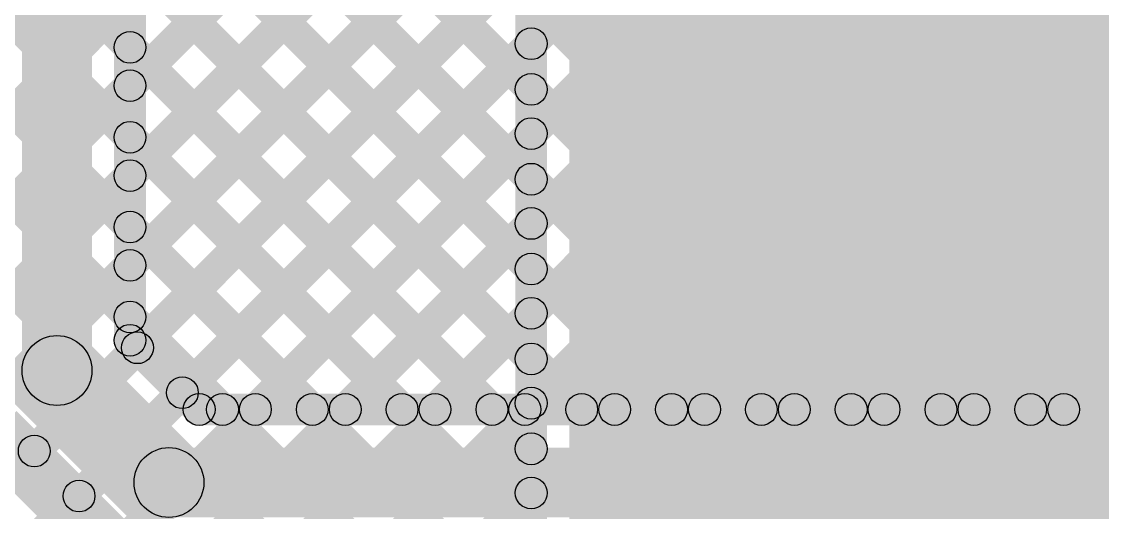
# Model space of a CAD drawing. Header units: millimetres. Extents: x 0.02 to 3.53, y 0 to 2.66.
# Drawn here: x 1.2339 to 1.5743, y 1.1095 to 1.264 of the extents above; entities that cross this region are included whole.
import ezdxf

# ---------------------------------------------------------------- set-up
doc = ezdxf.new("R2010")
doc.units = ezdxf.units.MM
doc.header["$MEASUREMENT"] = 0
doc.layers.add('BottomLayer', color=5, linetype='Continuous')
doc.layers.add('TopLayer', color=1, linetype='Continuous')

msp = doc.modelspace()

# ---------------------------------------------------------------- hatches: boundary and pattern name
at = {"layer": 'BottomLayer'}
for points in [[(1.40641, 1.10688), (1.76631, 1.10688), (1.76631, 1.47494), (1.40641, 1.47494)], [(0.79915, 0.82438), (0.79208, 0.83145), (1.3429, 1.38228), (1.34997, 1.3752)], [(0.82743, 0.82438), (0.82036, 0.83145), (1.37119, 1.38228), (1.37826, 1.3752)], [(0.82743, 0.82438), (0.82036, 0.83145), (1.37119, 1.38228), (1.37826, 1.3752)], [(0.97192, 1.3752), (0.97899, 1.38228), (1.52982, 0.83145), (1.52274, 0.82438)], [(1.0002, 1.3752), (1.00727, 1.38228), (1.5581, 0.83145), (1.55103, 0.82438)], [(1.02849, 1.3752), (1.03556, 1.38228), (1.58638, 0.83145), (1.57931, 0.82438)], [(1.05677, 1.3752), (1.06384, 1.38228), (1.61467, 0.83145), (1.6076, 0.82438)], [(1.08506, 1.3752), (1.09213, 1.38228), (1.64295, 0.83145), (1.63588, 0.82438)], [(1.11334, 1.3752), (1.12041, 1.38228), (1.39794, 1.10475), (1.39087, 1.09767)], [(1.14162, 1.3752), (1.14869, 1.38228), (1.39794, 1.13303), (1.39087, 1.12596)], [(1.16991, 1.3752), (1.17698, 1.38228), (1.39794, 1.16131), (1.39087, 1.15424)], [(1.19819, 1.3752), (1.20526, 1.38228), (1.39794, 1.1896), (1.39087, 1.18253)], [(1.22648, 1.3752), (1.23355, 1.38228), (1.39794, 1.21788), (1.39087, 1.21081)], [(1.25476, 1.3752), (1.26183, 1.38228), (1.39794, 1.24617), (1.39087, 1.2391)], [(1.39941, 1.09488), (1.38941, 1.09488), (1.38941, 1.37874), (1.39941, 1.37874)], [(0.85572, 0.82438), (0.84865, 0.83145), (1.39087, 1.37367), (1.39794, 1.3666)], [(0.884, 0.82438), (0.87693, 0.83145), (1.39087, 1.34539), (1.39794, 1.33832)], [(0.91229, 0.82438), (0.90521, 0.83145), (1.39087, 1.3171), (1.39794, 1.31003)], [(0.94057, 0.82438), (0.9335, 0.83145), (1.39087, 1.28882), (1.39794, 1.28175)], [(0.96885, 0.82438), (0.96178, 0.83145), (1.39087, 1.26054), (1.39794, 1.25347)], [(0.99714, 0.82438), (0.99007, 0.83145), (1.39087, 1.23225), (1.39794, 1.22518)], [(1.02542, 0.82438), (1.01835, 0.83145), (1.39087, 1.20397), (1.39794, 1.1969)], [(1.05371, 0.82438), (1.04664, 0.83145), (1.39087, 1.17568), (1.39794, 1.16861)], [(1.08199, 0.82438), (1.07492, 0.83145), (1.39087, 1.1474), (1.39794, 1.14033)], [(1.11028, 0.82438), (1.1032, 0.83145), (1.39087, 1.11911), (1.39794, 1.11204)]]:
    msp.add_hatch(color=5, dxfattribs=at).paths.add_polyline_path(points)
h = msp.add_hatch(color=5, dxfattribs=at)
edge = h.paths.add_edge_path()
edge.add_arc((1.39441, 1.257), 0.005, 0, 360)
h = msp.add_hatch(color=5, dxfattribs=at)
edge = h.paths.add_edge_path()
edge.add_arc((1.39441, 1.24263), 0.005, 0, 360)
h = msp.add_hatch(color=5, dxfattribs=at)
edge = h.paths.add_edge_path()
edge.add_arc((1.39441, 1.22872), 0.005, 0, 360)
h = msp.add_hatch(color=5, dxfattribs=at)
edge = h.paths.add_edge_path()
edge.add_arc((1.39441, 1.21435), 0.005, 0, 360)
h = msp.add_hatch(color=5, dxfattribs=at)
edge = h.paths.add_edge_path()
edge.add_arc((1.39441, 1.20043), 0.005, 0, 360)
h = msp.add_hatch(color=5, dxfattribs=at)
edge = h.paths.add_edge_path()
edge.add_arc((1.39441, 1.18606), 0.005, 0, 360)
h = msp.add_hatch(color=5, dxfattribs=at)
edge = h.paths.add_edge_path()
edge.add_arc((1.39441, 1.17215), 0.005, 0, 360)
h = msp.add_hatch(color=5, dxfattribs=at)
edge = h.paths.add_edge_path()
edge.add_arc((1.39441, 1.15778), 0.005, 0, 360)
h = msp.add_hatch(color=5, dxfattribs=at)
edge = h.paths.add_edge_path()
edge.add_arc((1.39441, 1.14386), 0.005, 0, 360)
h = msp.add_hatch(color=5, dxfattribs=at)
edge = h.paths.add_edge_path()
edge.add_arc((1.39441, 1.12949), 0.005, 0, 360)
h = msp.add_hatch(color=5, dxfattribs=at)
edge = h.paths.add_edge_path()
edge.add_arc((1.39441, 1.11558), 0.005, 0, 360)
at = {"layer": 'TopLayer'}
for points in [[(1.28809, 1.14362), (1.28102, 1.15069), (2.78977, 2.65944), (2.79685, 2.65237)], [(1.31109, 1.13833), (1.30402, 1.1454), (2.03058, 1.87196), (2.03765, 1.86489)], [(1.33938, 1.13833), (1.3323, 1.1454), (2.03829, 1.85139), (2.04536, 1.84432)], [(1.36766, 1.13833), (1.36059, 1.1454), (1.99647, 1.78129), (2.00354, 1.77421)], [(1.39594, 1.13833), (1.38887, 1.1454), (1.99647, 1.753), (2.00354, 1.74593)], [(1.42423, 1.13833), (1.41716, 1.1454), (1.99647, 1.72472), (2.00354, 1.71765)], [(1.45251, 1.13833), (1.44544, 1.1454), (1.99647, 1.69643), (2.00354, 1.68936)], [(1.4808, 1.13833), (1.47373, 1.1454), (1.99647, 1.66815), (2.00354, 1.66108)], [(1.50908, 1.13833), (1.50201, 1.1454), (1.99647, 1.63986), (2.00354, 1.63279)], [(1.53737, 1.13833), (1.53029, 1.1454), (1.99647, 1.61158), (2.00354, 1.60451)], [(1.56565, 1.13833), (1.55858, 1.1454), (1.99647, 1.5833), (2.00354, 1.57622)], [(0.88108, 1.46604), (0.88815, 1.47311), (1.6451, 0.71617), (1.63803, 0.7091)], [(1.374, 1.42567), (1.38107, 1.43274), (1.62086, 1.19295), (1.61379, 1.18588)], [(1.25606, 1.15413), (1.23406, 1.15413), (1.23406, 1.42491), (1.25606, 1.42491)], [(1.27527, 1.41126), (1.28235, 1.41833), (1.55527, 1.1454), (1.5482, 1.13833)], [(1.27306, 1.16365), (1.26306, 1.16365), (1.26306, 1.4148), (1.27306, 1.4148)], [(1.27395, 1.15776), (1.26688, 1.16483), (1.51138, 1.40933), (1.51845, 1.40226)], [(1.31224, 1.40257), (1.31931, 1.40965), (1.58356, 1.1454), (1.57649, 1.13833)], [(1.34053, 1.40257), (1.3476, 1.40965), (1.61184, 1.1454), (1.60477, 1.13833)], [(1.36881, 1.40257), (1.37588, 1.40965), (1.64013, 1.1454), (1.63306, 1.13833)], [(1.27159, 1.24025), (1.26452, 1.24732), (1.42384, 1.40665), (1.43091, 1.39957)], [(1.27159, 1.18368), (1.26452, 1.19075), (1.48041, 1.40665), (1.48748, 1.39957)], [(1.27159, 1.21197), (1.26452, 1.21904), (1.45213, 1.40665), (1.4592, 1.39957)], [(1.42838, 1.39957), (1.43545, 1.40665), (1.63218, 1.20992), (1.62511, 1.20285)], [(1.26452, 1.39373), (1.27159, 1.4008), (1.52699, 1.1454), (1.51992, 1.13833)], [(1.26452, 1.36545), (1.27159, 1.37252), (1.49871, 1.1454), (1.49163, 1.13833)], [(1.26452, 1.33716), (1.27159, 1.34423), (1.47042, 1.1454), (1.46335, 1.13833)], [(1.26452, 1.30888), (1.27159, 1.31595), (1.44214, 1.1454), (1.43507, 1.13833)], [(1.26452, 1.28059), (1.27159, 1.28766), (1.41385, 1.1454), (1.40678, 1.13833)], [(1.26452, 1.25231), (1.27159, 1.25938), (1.38557, 1.1454), (1.3785, 1.13833)], [(1.26452, 1.22402), (1.27159, 1.2311), (1.35728, 1.1454), (1.35021, 1.13833)], [(1.26452, 1.19574), (1.27159, 1.20281), (1.329, 1.1454), (1.32193, 1.13833)], [(1.26452, 1.16746), (1.27159, 1.17453), (1.30072, 1.1454), (1.29364, 1.13833)], [(1.26452, 1.16012), (1.27159, 1.16719), (1.29338, 1.1454), (1.28631, 1.13833)], [(1.23728, 1.14635), (1.25283, 1.1619), (1.28809, 1.12664), (1.27254, 1.11109)], [(1.28984, 1.13687), (1.28984, 1.14687), (1.66556, 1.14687), (1.66556, 1.13687)], [(1.22526, 1.13433), (1.23233, 1.1414), (1.26759, 1.10614), (1.26052, 1.09907)], [(0.21266, 0.09646), (0.20559, 0.10354), (1.23435, 1.1323), (1.24142, 1.12523)], [(1.28032, 1.10787), (1.28032, 1.12987), (1.70709, 1.12987), (1.70709, 1.10787)], [(0.24094, 0.09646), (0.23387, 0.10354), (1.24849, 1.11816), (1.25557, 1.11109)]]:
    msp.add_hatch(color=1, dxfattribs=at).paths.add_polyline_path(points)
h = msp.add_hatch(color=1, dxfattribs=at)
edge = h.paths.add_edge_path()
edge.add_arc((1.26806, 1.25584), 0.005, 0, 360)
h = msp.add_hatch(color=1, dxfattribs=at)
edge = h.paths.add_edge_path()
edge.add_arc((1.26806, 1.24379), 0.005, 0, 360)
h = msp.add_hatch(color=1, dxfattribs=at)
edge = h.paths.add_edge_path()
edge.add_arc((1.26806, 1.22756), 0.005, 0, 360)
h = msp.add_hatch(color=1, dxfattribs=at)
edge = h.paths.add_edge_path()
edge.add_arc((1.26806, 1.2155), 0.005, 0, 360)
h = msp.add_hatch(color=1, dxfattribs=at)
edge = h.paths.add_edge_path()
edge.add_arc((1.26806, 1.19928), 0.005, 0, 360)
h = msp.add_hatch(color=1, dxfattribs=at)
edge = h.paths.add_edge_path()
edge.add_arc((1.26806, 1.18722), 0.005, 0, 360)
h = msp.add_hatch(color=1, dxfattribs=at)
edge = h.paths.add_edge_path()
edge.add_arc((1.26806, 1.17099), 0.005, 0, 360)
h = msp.add_hatch(color=1, dxfattribs=at)
edge = h.paths.add_edge_path()
edge.add_arc((1.26806, 1.16365), 0.005, 0, 360)
h = msp.add_hatch(color=1, dxfattribs=at)
edge = h.paths.add_edge_path()
edge.add_arc((1.26806, 1.16365), 0.005, 0, 360)
h = msp.add_hatch(color=1, dxfattribs=at)
edge = h.paths.add_edge_path()
edge.add_arc((1.24506, 1.15413), 0.011, 0, 360)
h = msp.add_hatch(color=1, dxfattribs=at)
edge = h.paths.add_edge_path()
edge.add_arc((1.24506, 1.15413), 0.011, 0, 360)
h = msp.add_hatch(color=1, dxfattribs=at)
edge = h.paths.add_edge_path()
edge.add_arc((1.27041, 1.16129), 0.005, 0, 360)
h = msp.add_hatch(color=1, dxfattribs=at)
edge = h.paths.add_edge_path()
edge.add_arc((1.28456, 1.14715), 0.005, 0, 360)
h = msp.add_hatch(color=1, dxfattribs=at)
edge = h.paths.add_edge_path()
edge.add_arc((1.28984, 1.14187), 0.005, 0, 360)
h = msp.add_hatch(color=1, dxfattribs=at)
edge = h.paths.add_edge_path()
edge.add_arc((1.28984, 1.14187), 0.005, 0, 360)
h = msp.add_hatch(color=1, dxfattribs=at)
edge = h.paths.add_edge_path()
edge.add_arc((1.29718, 1.14187), 0.005, 0, 360)
h = msp.add_hatch(color=1, dxfattribs=at)
edge = h.paths.add_edge_path()
edge.add_arc((1.30756, 1.14187), 0.005, 0, 360)
h = msp.add_hatch(color=1, dxfattribs=at)
edge = h.paths.add_edge_path()
edge.add_arc((1.32546, 1.14187), 0.005, 0, 360)
h = msp.add_hatch(color=1, dxfattribs=at)
edge = h.paths.add_edge_path()
edge.add_arc((1.33584, 1.14187), 0.005, 0, 360)
h = msp.add_hatch(color=1, dxfattribs=at)
edge = h.paths.add_edge_path()
edge.add_arc((1.35375, 1.14187), 0.005, 0, 360)
h = msp.add_hatch(color=1, dxfattribs=at)
edge = h.paths.add_edge_path()
edge.add_arc((1.36412, 1.14187), 0.005, 0, 360)
h = msp.add_hatch(color=1, dxfattribs=at)
edge = h.paths.add_edge_path()
edge.add_arc((1.38203, 1.14187), 0.005, 0, 360)
h = msp.add_hatch(color=1, dxfattribs=at)
edge = h.paths.add_edge_path()
edge.add_arc((1.39241, 1.14187), 0.005, 0, 360)
h = msp.add_hatch(color=1, dxfattribs=at)
edge = h.paths.add_edge_path()
edge.add_arc((1.41032, 1.14187), 0.005, 0, 360)
h = msp.add_hatch(color=1, dxfattribs=at)
edge = h.paths.add_edge_path()
edge.add_arc((1.42069, 1.14187), 0.005, 0, 360)
h = msp.add_hatch(color=1, dxfattribs=at)
edge = h.paths.add_edge_path()
edge.add_arc((1.4386, 1.14187), 0.005, 0, 360)
h = msp.add_hatch(color=1, dxfattribs=at)
edge = h.paths.add_edge_path()
edge.add_arc((1.44898, 1.14187), 0.005, 0, 360)
h = msp.add_hatch(color=1, dxfattribs=at)
edge = h.paths.add_edge_path()
edge.add_arc((1.46689, 1.14187), 0.005, 0, 360)
h = msp.add_hatch(color=1, dxfattribs=at)
edge = h.paths.add_edge_path()
edge.add_arc((1.47726, 1.14187), 0.005, 0, 360)
h = msp.add_hatch(color=1, dxfattribs=at)
edge = h.paths.add_edge_path()
edge.add_arc((1.49517, 1.14187), 0.005, 0, 360)
h = msp.add_hatch(color=1, dxfattribs=at)
edge = h.paths.add_edge_path()
edge.add_arc((1.50555, 1.14187), 0.005, 0, 360)
h = msp.add_hatch(color=1, dxfattribs=at)
edge = h.paths.add_edge_path()
edge.add_arc((1.52345, 1.14187), 0.005, 0, 360)
h = msp.add_hatch(color=1, dxfattribs=at)
edge = h.paths.add_edge_path()
edge.add_arc((1.53383, 1.14187), 0.005, 0, 360)
h = msp.add_hatch(color=1, dxfattribs=at)
edge = h.paths.add_edge_path()
edge.add_arc((1.55174, 1.14187), 0.005, 0, 360)
h = msp.add_hatch(color=1, dxfattribs=at)
edge = h.paths.add_edge_path()
edge.add_arc((1.56211, 1.14187), 0.005, 0, 360)
h = msp.add_hatch(color=1, dxfattribs=at)
edge = h.paths.add_edge_path()
edge.add_arc((1.23789, 1.12877), 0.005, 0, 360)
h = msp.add_hatch(color=1, dxfattribs=at)
edge = h.paths.add_edge_path()
edge.add_arc((1.28032, 1.11887), 0.011, 0, 360)
h = msp.add_hatch(color=1, dxfattribs=at)
edge = h.paths.add_edge_path()
edge.add_arc((1.28032, 1.11887), 0.011, 0, 360)
h = msp.add_hatch(color=1, dxfattribs=at)
edge = h.paths.add_edge_path()
edge.add_arc((1.25203, 1.11462), 0.005, 0, 360)

# ---------------------------------------------------------------- linework, layer by layer
at = {"layer": 'BottomLayer'}
for centre in [(1.39441, 1.257), (1.39441, 1.24263), (1.39441, 1.22872), (1.39441, 1.21435), (1.39441, 1.20043), (1.39441, 1.18606), (1.39441, 1.17215), (1.39441, 1.15778), (1.39441, 1.14386), (1.39441, 1.12949), (1.39441, 1.11558)]:
    msp.add_circle(centre, 0.005, dxfattribs=at)
at = {"layer": 'TopLayer'}
for centre, radius in [((1.26806, 1.25584), 0.005), ((1.26806, 1.24379), 0.005), ((1.26806, 1.22756), 0.005), ((1.26806, 1.2155), 0.005), ((1.26806, 1.19928), 0.005), ((1.26806, 1.18722), 0.005), ((1.26806, 1.17099), 0.005), ((1.26806, 1.16365), 0.005), ((1.26806, 1.16365), 0.005), ((1.24506, 1.15413), 0.011), ((1.24506, 1.15413), 0.011), ((1.27041, 1.16129), 0.005), ((1.28456, 1.14715), 0.005), ((1.28984, 1.14187), 0.005), ((1.28984, 1.14187), 0.005), ((1.29718, 1.14187), 0.005), ((1.30756, 1.14187), 0.005), ((1.32546, 1.14187), 0.005), ((1.33584, 1.14187), 0.005), ((1.35375, 1.14187), 0.005), ((1.36412, 1.14187), 0.005), ((1.38203, 1.14187), 0.005), ((1.39241, 1.14187), 0.005), ((1.41032, 1.14187), 0.005), ((1.42069, 1.14187), 0.005), ((1.4386, 1.14187), 0.005), ((1.44898, 1.14187), 0.005), ((1.46689, 1.14187), 0.005), ((1.47726, 1.14187), 0.005), ((1.49517, 1.14187), 0.005), ((1.50555, 1.14187), 0.005), ((1.52345, 1.14187), 0.005), ((1.53383, 1.14187), 0.005), ((1.55174, 1.14187), 0.005), ((1.56211, 1.14187), 0.005), ((1.23789, 1.12877), 0.005), ((1.28032, 1.11887), 0.011), ((1.28032, 1.11887), 0.011), ((1.25203, 1.11462), 0.005)]:
    msp.add_circle(centre, radius, dxfattribs=at)

doc.saveas('drawing.dxf')
